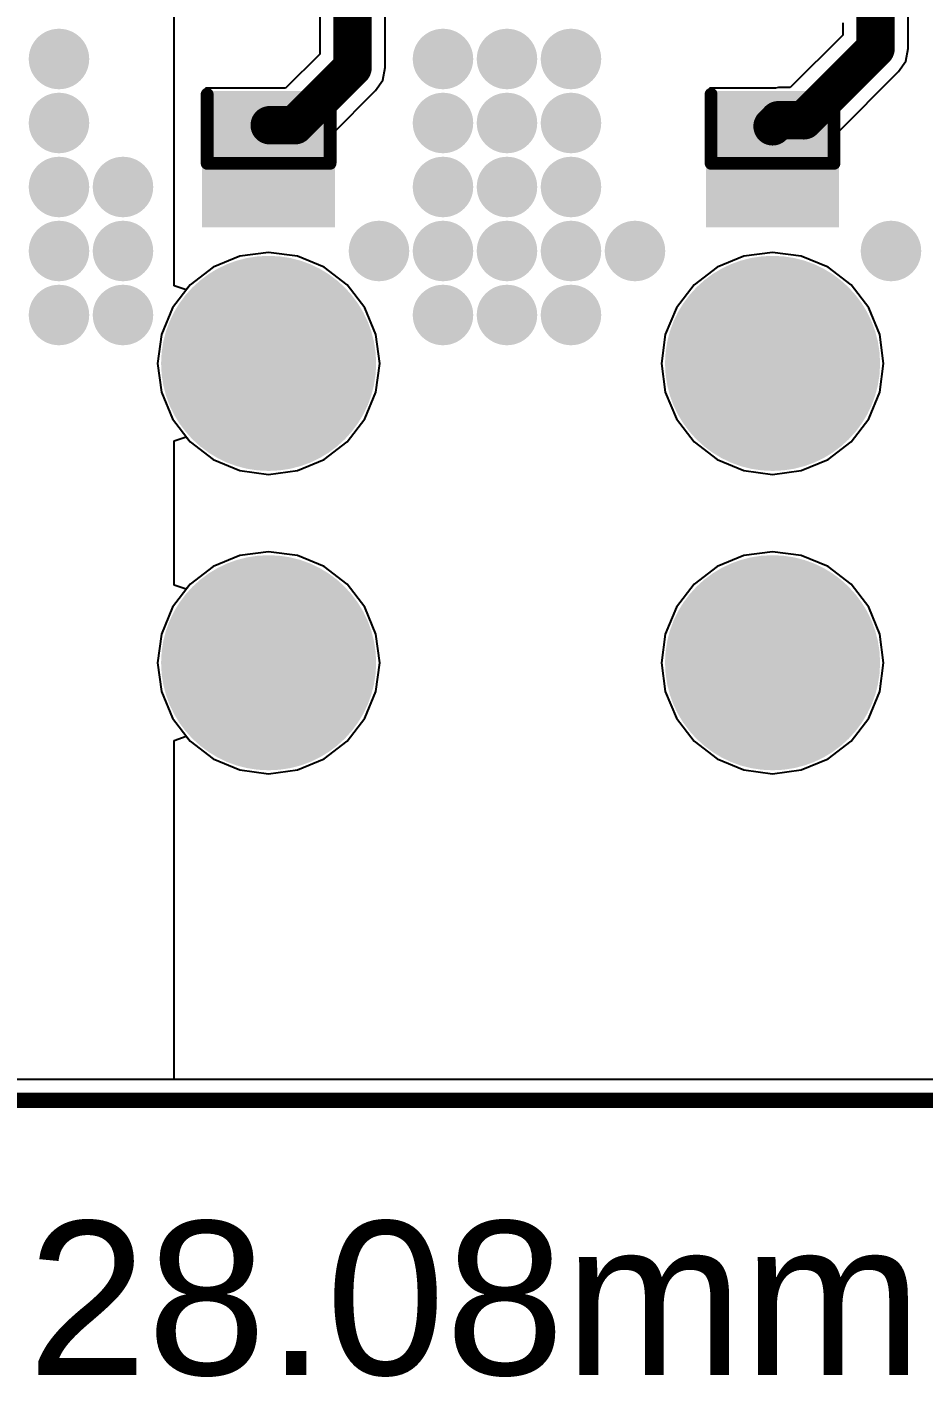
# Model space of a CAD drawing. Header units: millimetres. Extents: x -3 to 5381, y -54 to 5355.
# Drawn here: x 13.93 to 22.82, y -54.15 to -40.76 of the extents above; entities that cross this region are included whole.
import ezdxf

# ---------------------------------------------------------------- set-up
doc = ezdxf.new("R2010")
doc.units = ezdxf.units.MM
for name, color, linetype in [('BottomLayer', 5, 'Continuous'), ('BottomSolder', 6, 'Continuous'), ('Mechanical1', 6, 'Continuous'), ('Mechanical2', 216, 'Continuous'), ('MultiLayer', 9, 'Continuous'), ('PadHoleLayer', 156, 'Continuous'), ('TopLayer', 1, 'Continuous'), ('TopOverlay', 2, 'Continuous'), ('TopPaste', 8, 'Continuous'), ('TopSolder', 216, 'Continuous'), ('ViaHoleLayer', 16, 'Continuous')]:
    doc.layers.add(name, color=color, linetype=linetype)
doc.styles.add('Arial', font='', dxfattribs={"height": 0.2})
doc.styles.get('Arial').set_extended_font_data('Arial')

# ---------------------------------------------------------------- blocks, each defined once
blk = doc.blocks.new('LED_0603_9')
at = {"layer": 'TopLayer'}
for points in [[(-1, 0.5), (-0.5, 0.5), (-0.5, -0.5), (-1, -0.5)], [(0.5, 0.5), (1, 0.5), (1, -0.5), (0.5, -0.5)]]:
    blk.add_hatch(color=1, dxfattribs=at).paths.add_polyline_path(points)
at = {"layer": 'TopOverlay'}
blk.add_hatch(color=2, dxfattribs=at).paths.add_polyline_path([(1.118, -0.66), (1.753, -0.66), (1.753, 0.66), (1.118, 0.66)])
at = {"layer": 'TopPaste'}
for points in [[(-1, 0.5), (-0.5, 0.5), (-0.5, -0.5), (-1, -0.5)], [(0.5, 0.5), (1, 0.5), (1, -0.5), (0.5, -0.5)]]:
    blk.add_hatch(color=8, dxfattribs=at).paths.add_polyline_path(points)
at = {"layer": 'TopSolder'}
for points in [[(-1.102, 0.602), (-0.398, 0.602), (-0.398, -0.602), (-1.102, -0.602)], [(0.398, 0.602), (1.102, 0.602), (1.102, -0.602), (0.398, -0.602)]]:
    blk.add_hatch(color=216, dxfattribs=at).paths.add_polyline_path(points)
at = {"layer": 'TopOverlay', "const_width": 0.127}
for points in [[(-1.118, -0.61), (-1.118, 0.61)], [(-0.432, 0.61), (-1.118, 0.61)], [(1.118, 0.61), (0.432, 0.61)], [(1.118, -0.61), (1.118, 0.61)], [(-0.432, -0.61), (-1.118, -0.61)], [(1.118, -0.61), (0.432, -0.61)]]:
    blk.add_lwpolyline(points, dxfattribs=at)
at = {"layer": 'TopOverlay', "const_width": 0.0635}
for points in [[(-1.149, 0.61, 1), (-1.086, 0.61, 1)], [(-1.149, 0.61, 1), (-1.086, 0.61, 1)], [(-0.464, 0.61, 1), (-0.4, 0.61, 1)], [(0.4, 0.61, 1), (0.464, 0.61, 1)], [(1.086, 0.61, 1), (1.149, 0.61, 1)], [(1.086, 0.61, 1), (1.149, 0.61, 1)], [(-1.149, -0.61, 1), (-1.086, -0.61, 1)], [(-1.149, -0.61, 1), (-1.086, -0.61, 1)], [(-0.464, -0.61, 1), (-0.4, -0.61, 1)], [(0.4, -0.61, 1), (0.464, -0.61, 1)], [(1.086, -0.61, 1), (1.149, -0.61, 1)], [(1.086, -0.61, 1), (1.149, -0.61, 1)]]:
    blk.add_lwpolyline(points, format="xyb", close=True, dxfattribs=at)
blk = doc.blocks.new('LED_0603_10')
at = {"layer": 'TopLayer'}
for points in [[(-1, 0.5), (-0.5, 0.5), (-0.5, -0.5), (-1, -0.5)], [(0.5, 0.5), (1, 0.5), (1, -0.5), (0.5, -0.5)]]:
    blk.add_hatch(color=1, dxfattribs=at).paths.add_polyline_path(points)
at = {"layer": 'TopOverlay'}
blk.add_hatch(color=2, dxfattribs=at).paths.add_polyline_path([(1.118, -0.66), (1.753, -0.66), (1.753, 0.66), (1.118, 0.66)])
at = {"layer": 'TopPaste'}
for points in [[(-1, 0.5), (-0.5, 0.5), (-0.5, -0.5), (-1, -0.5)], [(0.5, 0.5), (1, 0.5), (1, -0.5), (0.5, -0.5)]]:
    blk.add_hatch(color=8, dxfattribs=at).paths.add_polyline_path(points)
at = {"layer": 'TopSolder'}
for points in [[(-1.102, 0.602), (-0.398, 0.602), (-0.398, -0.602), (-1.102, -0.602)], [(0.398, 0.602), (1.102, 0.602), (1.102, -0.602), (0.398, -0.602)]]:
    blk.add_hatch(color=216, dxfattribs=at).paths.add_polyline_path(points)
at = {"layer": 'TopOverlay', "const_width": 0.127}
for points in [[(-1.118, -0.61), (-1.118, 0.61)], [(-0.432, 0.61), (-1.118, 0.61)], [(1.118, 0.61), (0.432, 0.61)], [(1.118, -0.61), (1.118, 0.61)], [(-0.432, -0.61), (-1.118, -0.61)], [(1.118, -0.61), (0.432, -0.61)]]:
    blk.add_lwpolyline(points, dxfattribs=at)
at = {"layer": 'TopOverlay', "const_width": 0.0635}
for points in [[(-1.149, 0.61, 1), (-1.086, 0.61, 1)], [(-1.149, 0.61, 1), (-1.086, 0.61, 1)], [(-0.464, 0.61, 1), (-0.4, 0.61, 1)], [(0.4, 0.61, 1), (0.464, 0.61, 1)], [(1.086, 0.61, 1), (1.149, 0.61, 1)], [(1.086, 0.61, 1), (1.149, 0.61, 1)], [(-1.149, -0.61, 1), (-1.086, -0.61, 1)], [(-1.149, -0.61, 1), (-1.086, -0.61, 1)], [(-0.464, -0.61, 1), (-0.4, -0.61, 1)], [(0.4, -0.61, 1), (0.464, -0.61, 1)], [(1.086, -0.61, 1), (1.149, -0.61, 1)], [(1.086, -0.61, 1), (1.149, -0.61, 1)]]:
    blk.add_lwpolyline(points, format="xyb", close=True, dxfattribs=at)

msp = doc.modelspace()

# ---------------------------------------------------------------- hatches: boundary and pattern name
at = {"layer": 'BottomLayer'}
h = msp.add_hatch(color=5, dxfattribs=at)
edge = h.paths.add_edge_path()
edge.add_arc((14.25, -41.076), 0.3, 0, 360)
h = msp.add_hatch(color=5, dxfattribs=at)
edge = h.paths.add_edge_path()
edge.add_arc((18.06, -41.076), 0.3, 0, 360)
h = msp.add_hatch(color=5, dxfattribs=at)
edge = h.paths.add_edge_path()
edge.add_arc((18.695, -41.076), 0.3, 0, 360)
h = msp.add_hatch(color=5, dxfattribs=at)
edge = h.paths.add_edge_path()
edge.add_arc((19.33, -41.076), 0.3, 0, 360)
h = msp.add_hatch(color=5, dxfattribs=at)
edge = h.paths.add_edge_path()
edge.add_arc((14.25, -41.711), 0.3, 0, 360)
h = msp.add_hatch(color=5, dxfattribs=at)
edge = h.paths.add_edge_path()
edge.add_arc((18.06, -41.711), 0.3, 0, 360)
h = msp.add_hatch(color=5, dxfattribs=at)
edge = h.paths.add_edge_path()
edge.add_arc((18.695, -41.711), 0.3, 0, 360)
h = msp.add_hatch(color=5, dxfattribs=at)
edge = h.paths.add_edge_path()
edge.add_arc((19.33, -41.711), 0.3, 0, 360)
h = msp.add_hatch(color=5, dxfattribs=at)
edge = h.paths.add_edge_path()
edge.add_arc((14.25, -42.346), 0.3, 0, 360)
h = msp.add_hatch(color=5, dxfattribs=at)
edge = h.paths.add_edge_path()
edge.add_arc((14.885, -42.346), 0.3, 0, 360)
h = msp.add_hatch(color=5, dxfattribs=at)
edge = h.paths.add_edge_path()
edge.add_arc((18.06, -42.346), 0.3, 0, 360)
h = msp.add_hatch(color=5, dxfattribs=at)
edge = h.paths.add_edge_path()
edge.add_arc((18.695, -42.346), 0.3, 0, 360)
h = msp.add_hatch(color=5, dxfattribs=at)
edge = h.paths.add_edge_path()
edge.add_arc((19.33, -42.346), 0.3, 0, 360)
h = msp.add_hatch(color=5, dxfattribs=at)
edge = h.paths.add_edge_path()
edge.add_arc((14.25, -42.981), 0.3, 0, 360)
h = msp.add_hatch(color=5, dxfattribs=at)
edge = h.paths.add_edge_path()
edge.add_arc((14.885, -42.981), 0.3, 0, 360)
h = msp.add_hatch(color=5, dxfattribs=at)
edge = h.paths.add_edge_path()
edge.add_arc((17.425, -42.981), 0.3, 0, 360)
h = msp.add_hatch(color=5, dxfattribs=at)
edge = h.paths.add_edge_path()
edge.add_arc((18.06, -42.981), 0.3, 0, 360)
h = msp.add_hatch(color=5, dxfattribs=at)
edge = h.paths.add_edge_path()
edge.add_arc((18.695, -42.981), 0.3, 0, 360)
h = msp.add_hatch(color=5, dxfattribs=at)
edge = h.paths.add_edge_path()
edge.add_arc((19.33, -42.981), 0.3, 0, 360)
h = msp.add_hatch(color=5, dxfattribs=at)
edge = h.paths.add_edge_path()
edge.add_arc((19.965, -42.981), 0.3, 0, 360)
h = msp.add_hatch(color=5, dxfattribs=at)
edge = h.paths.add_edge_path()
edge.add_arc((22.505, -42.981), 0.3, 0, 360)
h = msp.add_hatch(color=5, dxfattribs=at)
edge = h.paths.add_edge_path()
edge.add_arc((16.33, -44.096), 0.965, 0, 360)
h = msp.add_hatch(color=5, dxfattribs=at)
edge = h.paths.add_edge_path()
edge.add_arc((21.33, -44.096), 0.965, 0, 360)
h = msp.add_hatch(color=5, dxfattribs=at)
edge = h.paths.add_edge_path()
edge.add_arc((14.25, -43.616), 0.3, 0, 360)
h = msp.add_hatch(color=5, dxfattribs=at)
edge = h.paths.add_edge_path()
edge.add_arc((14.885, -43.616), 0.3, 0, 360)
h = msp.add_hatch(color=5, dxfattribs=at)
edge = h.paths.add_edge_path()
edge.add_arc((18.06, -43.616), 0.3, 0, 360)
h = msp.add_hatch(color=5, dxfattribs=at)
edge = h.paths.add_edge_path()
edge.add_arc((18.695, -43.616), 0.3, 0, 360)
h = msp.add_hatch(color=5, dxfattribs=at)
edge = h.paths.add_edge_path()
edge.add_arc((19.33, -43.616), 0.3, 0, 360)
h = msp.add_hatch(color=5, dxfattribs=at)
edge = h.paths.add_edge_path()
edge.add_arc((16.33, -47.066), 0.965, 0, 360)
h = msp.add_hatch(color=5, dxfattribs=at)
edge = h.paths.add_edge_path()
edge.add_arc((21.33, -47.066), 0.965, 0, 360)
at = {"layer": 'BottomSolder'}
h = msp.add_hatch(color=6, dxfattribs=at)
edge = h.paths.add_edge_path()
edge.add_arc((16.33, -44.096), 1.067, 0, 360)
h = msp.add_hatch(color=6, dxfattribs=at)
edge = h.paths.add_edge_path()
edge.add_arc((21.33, -44.096), 1.067, 0, 360)
h = msp.add_hatch(color=6, dxfattribs=at)
edge = h.paths.add_edge_path()
edge.add_arc((16.33, -47.066), 1.067, 0, 360)
h = msp.add_hatch(color=6, dxfattribs=at)
edge = h.paths.add_edge_path()
edge.add_arc((21.33, -47.066), 1.067, 0, 360)
at = {"layer": 'MultiLayer'}
h = msp.add_hatch(color=9, dxfattribs=at)
edge = h.paths.add_edge_path()
edge.add_arc((16.33, -44.096), 0.965, 0, 360)
h = msp.add_hatch(color=9, dxfattribs=at)
edge = h.paths.add_edge_path()
edge.add_arc((21.33, -44.096), 0.965, 0, 360)
h = msp.add_hatch(color=9, dxfattribs=at)
edge = h.paths.add_edge_path()
edge.add_arc((16.33, -47.066), 0.965, 0, 360)
h = msp.add_hatch(color=9, dxfattribs=at)
edge = h.paths.add_edge_path()
edge.add_arc((21.33, -47.066), 0.965, 0, 360)
at = {"layer": 'PadHoleLayer'}
h = msp.add_hatch(color=156, dxfattribs=at)
edge = h.paths.add_edge_path()
edge.add_arc((16.33, -44.096), 0.965, 0, 360)
h = msp.add_hatch(color=156, dxfattribs=at)
edge = h.paths.add_edge_path()
edge.add_arc((21.33, -44.096), 0.965, 0, 360)
h = msp.add_hatch(color=156, dxfattribs=at)
edge = h.paths.add_edge_path()
edge.add_arc((16.33, -47.066), 0.965, 0, 360)
h = msp.add_hatch(color=156, dxfattribs=at)
edge = h.paths.add_edge_path()
edge.add_arc((21.33, -47.066), 0.965, 0, 360)
at = {"layer": 'TopLayer'}
h = msp.add_hatch(color=1, dxfattribs=at)
edge = h.paths.add_edge_path()
edge.add_arc((14.25, -41.076), 0.3, 0, 360)
h = msp.add_hatch(color=1, dxfattribs=at)
edge = h.paths.add_edge_path()
edge.add_arc((18.06, -41.076), 0.3, 0, 360)
h = msp.add_hatch(color=1, dxfattribs=at)
edge = h.paths.add_edge_path()
edge.add_arc((18.695, -41.076), 0.3, 0, 360)
h = msp.add_hatch(color=1, dxfattribs=at)
edge = h.paths.add_edge_path()
edge.add_arc((19.33, -41.076), 0.3, 0, 360)
h = msp.add_hatch(color=1, dxfattribs=at)
edge = h.paths.add_edge_path()
edge.add_arc((14.25, -41.711), 0.3, 0, 360)
h = msp.add_hatch(color=1, dxfattribs=at)
edge = h.paths.add_edge_path()
edge.add_arc((18.06, -41.711), 0.3, 0, 360)
h = msp.add_hatch(color=1, dxfattribs=at)
edge = h.paths.add_edge_path()
edge.add_arc((18.695, -41.711), 0.3, 0, 360)
h = msp.add_hatch(color=1, dxfattribs=at)
edge = h.paths.add_edge_path()
edge.add_arc((19.33, -41.711), 0.3, 0, 360)
h = msp.add_hatch(color=1, dxfattribs=at)
edge = h.paths.add_edge_path()
edge.add_arc((14.25, -42.346), 0.3, 0, 360)
h = msp.add_hatch(color=1, dxfattribs=at)
edge = h.paths.add_edge_path()
edge.add_arc((14.885, -42.346), 0.3, 0, 360)
h = msp.add_hatch(color=1, dxfattribs=at)
edge = h.paths.add_edge_path()
edge.add_arc((18.06, -42.346), 0.3, 0, 360)
h = msp.add_hatch(color=1, dxfattribs=at)
edge = h.paths.add_edge_path()
edge.add_arc((18.695, -42.346), 0.3, 0, 360)
h = msp.add_hatch(color=1, dxfattribs=at)
edge = h.paths.add_edge_path()
edge.add_arc((19.33, -42.346), 0.3, 0, 360)
h = msp.add_hatch(color=1, dxfattribs=at)
edge = h.paths.add_edge_path()
edge.add_arc((14.25, -42.981), 0.3, 0, 360)
h = msp.add_hatch(color=1, dxfattribs=at)
edge = h.paths.add_edge_path()
edge.add_arc((14.885, -42.981), 0.3, 0, 360)
h = msp.add_hatch(color=1, dxfattribs=at)
edge = h.paths.add_edge_path()
edge.add_arc((17.425, -42.981), 0.3, 0, 360)
h = msp.add_hatch(color=1, dxfattribs=at)
edge = h.paths.add_edge_path()
edge.add_arc((18.06, -42.981), 0.3, 0, 360)
h = msp.add_hatch(color=1, dxfattribs=at)
edge = h.paths.add_edge_path()
edge.add_arc((18.695, -42.981), 0.3, 0, 360)
h = msp.add_hatch(color=1, dxfattribs=at)
edge = h.paths.add_edge_path()
edge.add_arc((19.33, -42.981), 0.3, 0, 360)
h = msp.add_hatch(color=1, dxfattribs=at)
edge = h.paths.add_edge_path()
edge.add_arc((19.965, -42.981), 0.3, 0, 360)
h = msp.add_hatch(color=1, dxfattribs=at)
edge = h.paths.add_edge_path()
edge.add_arc((22.505, -42.981), 0.3, 0, 360)
h = msp.add_hatch(color=1, dxfattribs=at)
edge = h.paths.add_edge_path()
edge.add_arc((16.33, -44.096), 0.965, 0, 360)
h = msp.add_hatch(color=1, dxfattribs=at)
edge = h.paths.add_edge_path()
edge.add_arc((21.33, -44.096), 0.965, 0, 360)
h = msp.add_hatch(color=1, dxfattribs=at)
edge = h.paths.add_edge_path()
edge.add_arc((14.25, -43.616), 0.3, 0, 360)
h = msp.add_hatch(color=1, dxfattribs=at)
edge = h.paths.add_edge_path()
edge.add_arc((14.885, -43.616), 0.3, 0, 360)
h = msp.add_hatch(color=1, dxfattribs=at)
edge = h.paths.add_edge_path()
edge.add_arc((18.06, -43.616), 0.3, 0, 360)
h = msp.add_hatch(color=1, dxfattribs=at)
edge = h.paths.add_edge_path()
edge.add_arc((18.695, -43.616), 0.3, 0, 360)
h = msp.add_hatch(color=1, dxfattribs=at)
edge = h.paths.add_edge_path()
edge.add_arc((19.33, -43.616), 0.3, 0, 360)
h = msp.add_hatch(color=1, dxfattribs=at)
edge = h.paths.add_edge_path()
edge.add_arc((16.33, -47.066), 0.965, 0, 360)
h = msp.add_hatch(color=1, dxfattribs=at)
edge = h.paths.add_edge_path()
edge.add_arc((21.33, -47.066), 0.965, 0, 360)
at = {"layer": 'TopSolder'}
h = msp.add_hatch(color=216, dxfattribs=at)
edge = h.paths.add_edge_path()
edge.add_arc((16.33, -44.096), 1.067, 0, 360)
h = msp.add_hatch(color=216, dxfattribs=at)
edge = h.paths.add_edge_path()
edge.add_arc((21.33, -44.096), 1.067, 0, 360)
h = msp.add_hatch(color=216, dxfattribs=at)
edge = h.paths.add_edge_path()
edge.add_arc((16.33, -47.066), 1.067, 0, 360)
h = msp.add_hatch(color=216, dxfattribs=at)
edge = h.paths.add_edge_path()
edge.add_arc((21.33, -47.066), 1.067, 0, 360)
at = {"layer": 'ViaHoleLayer'}
h = msp.add_hatch(color=16, dxfattribs=at)
edge = h.paths.add_edge_path()
edge.add_arc((14.25, -41.076), 0.15, 0, 360)
h = msp.add_hatch(color=16, dxfattribs=at)
edge = h.paths.add_edge_path()
edge.add_arc((18.06, -41.076), 0.15, 0, 360)
h = msp.add_hatch(color=16, dxfattribs=at)
edge = h.paths.add_edge_path()
edge.add_arc((18.695, -41.076), 0.15, 0, 360)
h = msp.add_hatch(color=16, dxfattribs=at)
edge = h.paths.add_edge_path()
edge.add_arc((19.33, -41.076), 0.15, 0, 360)
h = msp.add_hatch(color=16, dxfattribs=at)
edge = h.paths.add_edge_path()
edge.add_arc((14.25, -41.711), 0.15, 0, 360)
h = msp.add_hatch(color=16, dxfattribs=at)
edge = h.paths.add_edge_path()
edge.add_arc((18.06, -41.711), 0.15, 0, 360)
h = msp.add_hatch(color=16, dxfattribs=at)
edge = h.paths.add_edge_path()
edge.add_arc((18.695, -41.711), 0.15, 0, 360)
h = msp.add_hatch(color=16, dxfattribs=at)
edge = h.paths.add_edge_path()
edge.add_arc((19.33, -41.711), 0.15, 0, 360)
h = msp.add_hatch(color=16, dxfattribs=at)
edge = h.paths.add_edge_path()
edge.add_arc((14.25, -42.346), 0.15, 0, 360)
h = msp.add_hatch(color=16, dxfattribs=at)
edge = h.paths.add_edge_path()
edge.add_arc((14.885, -42.346), 0.15, 0, 360)
h = msp.add_hatch(color=16, dxfattribs=at)
edge = h.paths.add_edge_path()
edge.add_arc((18.06, -42.346), 0.15, 0, 360)
h = msp.add_hatch(color=16, dxfattribs=at)
edge = h.paths.add_edge_path()
edge.add_arc((18.695, -42.346), 0.15, 0, 360)
h = msp.add_hatch(color=16, dxfattribs=at)
edge = h.paths.add_edge_path()
edge.add_arc((19.33, -42.346), 0.15, 0, 360)
h = msp.add_hatch(color=16, dxfattribs=at)
edge = h.paths.add_edge_path()
edge.add_arc((14.25, -42.981), 0.15, 0, 360)
h = msp.add_hatch(color=16, dxfattribs=at)
edge = h.paths.add_edge_path()
edge.add_arc((14.885, -42.981), 0.15, 0, 360)
h = msp.add_hatch(color=16, dxfattribs=at)
edge = h.paths.add_edge_path()
edge.add_arc((17.425, -42.981), 0.15, 0, 360)
h = msp.add_hatch(color=16, dxfattribs=at)
edge = h.paths.add_edge_path()
edge.add_arc((18.06, -42.981), 0.15, 0, 360)
h = msp.add_hatch(color=16, dxfattribs=at)
edge = h.paths.add_edge_path()
edge.add_arc((18.695, -42.981), 0.15, 0, 360)
h = msp.add_hatch(color=16, dxfattribs=at)
edge = h.paths.add_edge_path()
edge.add_arc((19.33, -42.981), 0.15, 0, 360)
h = msp.add_hatch(color=16, dxfattribs=at)
edge = h.paths.add_edge_path()
edge.add_arc((19.965, -42.981), 0.15, 0, 360)
h = msp.add_hatch(color=16, dxfattribs=at)
edge = h.paths.add_edge_path()
edge.add_arc((22.505, -42.981), 0.15, 0, 360)
h = msp.add_hatch(color=16, dxfattribs=at)
edge = h.paths.add_edge_path()
edge.add_arc((14.25, -43.616), 0.15, 0, 360)
h = msp.add_hatch(color=16, dxfattribs=at)
edge = h.paths.add_edge_path()
edge.add_arc((14.885, -43.616), 0.15, 0, 360)
h = msp.add_hatch(color=16, dxfattribs=at)
edge = h.paths.add_edge_path()
edge.add_arc((18.06, -43.616), 0.15, 0, 360)
h = msp.add_hatch(color=16, dxfattribs=at)
edge = h.paths.add_edge_path()
edge.add_arc((18.695, -43.616), 0.15, 0, 360)
h = msp.add_hatch(color=16, dxfattribs=at)
edge = h.paths.add_edge_path()
edge.add_arc((19.33, -43.616), 0.15, 0, 360)

# ---------------------------------------------------------------- linework, layer by layer
at = {"layer": 'BottomLayer'}
for p, q in [((16.045, -43.032), (15.779, -43.142)), ((16.33, -42.995), (16.045, -43.032)), ((16.615, -43.032), (16.33, -42.995)), ((16.881, -43.142), (16.615, -43.032)), ((21.045, -43.032), (20.779, -43.142)), ((21.33, -42.995), (21.045, -43.032)), ((21.615, -43.032), (21.33, -42.995)), ((21.881, -43.142), (21.615, -43.032)), ((15.779, -43.142), (15.551, -43.317)), ((17.109, -43.317), (16.881, -43.142)), ((20.779, -43.142), (20.551, -43.317)), ((22.109, -43.317), (21.881, -43.142)), ((15.551, -43.317), (15.376, -43.545)), ((17.284, -43.545), (17.109, -43.317)), ((20.551, -43.317), (20.376, -43.545)), ((22.284, -43.545), (22.109, -43.317)), ((15.376, -43.545), (15.266, -43.811)), ((17.394, -43.811), (17.284, -43.545)), ((20.376, -43.545), (20.266, -43.811)), ((22.394, -43.811), (22.284, -43.545)), ((15.266, -43.811), (15.229, -44.096)), ((17.432, -44.096), (17.394, -43.811)), ((20.266, -43.811), (20.229, -44.096)), ((22.432, -44.096), (22.394, -43.811)), ((15.229, -44.096), (15.266, -44.381)), ((17.394, -44.381), (17.432, -44.096)), ((20.229, -44.096), (20.266, -44.381)), ((22.394, -44.381), (22.432, -44.096)), ((15.266, -44.381), (15.376, -44.647)), ((17.284, -44.647), (17.394, -44.381)), ((20.266, -44.381), (20.376, -44.647)), ((22.284, -44.647), (22.394, -44.381)), ((15.376, -44.647), (15.551, -44.875)), ((17.109, -44.875), (17.284, -44.647)), ((20.376, -44.647), (20.551, -44.875)), ((22.109, -44.875), (22.284, -44.647)), ((15.551, -44.875), (15.779, -45.05)), ((16.881, -45.05), (17.109, -44.875)), ((20.551, -44.875), (20.779, -45.05)), ((21.881, -45.05), (22.109, -44.875)), ((15.779, -45.05), (16.045, -45.16)), ((16.615, -45.16), (16.881, -45.05)), ((20.779, -45.05), (21.045, -45.16)), ((21.615, -45.16), (21.881, -45.05)), ((16.045, -45.16), (16.33, -45.198)), ((16.33, -45.198), (16.615, -45.16)), ((21.045, -45.16), (21.33, -45.198)), ((21.33, -45.198), (21.615, -45.16)), ((16.045, -46.002), (15.779, -46.112)), ((16.33, -45.965), (16.045, -46.002)), ((16.615, -46.002), (16.33, -45.965)), ((16.881, -46.112), (16.615, -46.002)), ((21.045, -46.002), (20.779, -46.112)), ((21.33, -45.965), (21.045, -46.002)), ((21.615, -46.002), (21.33, -45.965)), ((21.881, -46.112), (21.615, -46.002)), ((15.779, -46.112), (15.551, -46.287)), ((17.109, -46.287), (16.881, -46.112)), ((20.779, -46.112), (20.551, -46.287)), ((22.109, -46.287), (21.881, -46.112)), ((15.551, -46.287), (15.376, -46.516)), ((17.284, -46.516), (17.109, -46.287)), ((20.551, -46.287), (20.376, -46.516)), ((22.284, -46.516), (22.109, -46.287)), ((15.376, -46.516), (15.266, -46.781)), ((17.394, -46.781), (17.284, -46.516)), ((20.376, -46.516), (20.266, -46.781)), ((22.394, -46.781), (22.284, -46.516)), ((15.266, -46.781), (15.229, -47.066)), ((17.432, -47.066), (17.394, -46.781)), ((20.266, -46.781), (20.229, -47.066)), ((22.432, -47.066), (22.394, -46.781)), ((15.229, -47.066), (15.266, -47.351)), ((17.394, -47.351), (17.432, -47.066)), ((20.229, -47.066), (20.266, -47.351)), ((22.394, -47.351), (22.432, -47.066)), ((15.266, -47.351), (15.376, -47.617)), ((17.284, -47.617), (17.394, -47.351)), ((20.266, -47.351), (20.376, -47.617)), ((22.284, -47.617), (22.394, -47.351)), ((15.376, -47.617), (15.551, -47.845)), ((17.109, -47.845), (17.284, -47.617)), ((20.376, -47.617), (20.551, -47.845)), ((22.109, -47.845), (22.284, -47.617)), ((15.551, -47.845), (15.779, -48.02)), ((16.881, -48.02), (17.109, -47.845)), ((20.551, -47.845), (20.779, -48.02)), ((21.881, -48.02), (22.109, -47.845)), ((15.779, -48.02), (16.045, -48.13)), ((16.615, -48.13), (16.881, -48.02)), ((20.779, -48.02), (21.045, -48.13)), ((21.615, -48.13), (21.881, -48.02)), ((16.045, -48.13), (16.33, -48.168)), ((16.33, -48.168), (16.615, -48.13)), ((21.045, -48.13), (21.33, -48.168)), ((21.33, -48.168), (21.615, -48.13)), ((31.351, -51.202), (7.307, -51.202))]:
    msp.add_line(p, q, dxfattribs=at)
at = {"layer": 'Mechanical2', "const_width": 0.152}
msp.add_lwpolyline([(7.307, -51.406), (31.354, -51.406)], dxfattribs=at)
at = {"layer": 'TopLayer'}
for p, q in [((15.393, -43.326), (15.393, -34.973)), ((22.676, -40.972), (22.676, -36.289)), ((22.676, -40.972), (22.676, -36.707)), ((17.486, -41.161), (17.486, -39.262)), ((17.486, -41.161), (17.486, -39.262)), ((16.839, -40.621), (16.839, -41.027)), ((16.839, -40.621), (16.839, -41.027)), ((22.028, -40.838), (21.506, -41.36)), ((22.028, -40.838), (21.506, -41.36)), ((22.028, -40.718), (22.028, -40.838)), ((22.028, -40.718), (22.028, -40.838)), ((22.651, -41.096), (22.676, -40.972)), ((22.651, -41.096), (22.676, -40.972)), ((16.839, -41.027), (16.499, -41.367)), ((16.839, -41.027), (16.499, -41.367)), ((22.581, -41.201), (22.651, -41.096)), ((22.581, -41.201), (22.651, -41.096)), ((17.462, -41.285), (17.486, -41.161)), ((17.462, -41.285), (17.486, -41.161)), ((21.957, -41.824), (22.581, -41.201)), ((21.957, -41.824), (22.581, -41.201)), ((16.499, -41.367), (15.703, -41.367)), ((15.703, -41.367), (15.703, -42.121)), ((16.499, -41.367), (15.703, -41.367)), ((15.703, -41.367), (15.703, -42.121)), ((17.391, -41.39), (17.462, -41.285)), ((17.391, -41.39), (17.462, -41.285)), ((21.358, -41.367), (20.703, -41.367)), ((20.703, -41.367), (20.703, -42.121)), ((21.358, -41.367), (20.703, -41.367)), ((20.703, -41.367), (20.703, -42.121)), ((21.39, -41.36), (21.358, -41.367)), ((21.39, -41.36), (21.358, -41.367)), ((21.506, -41.36), (21.39, -41.36)), ((21.506, -41.36), (21.39, -41.36)), ((16.957, -41.824), (17.391, -41.39)), ((16.957, -41.824), (17.391, -41.39)), ((16.957, -42.121), (16.957, -41.824)), ((16.957, -42.121), (16.957, -41.824)), ((21.957, -42.121), (21.957, -41.824)), ((21.957, -42.121), (21.957, -41.824)), ((15.703, -42.121), (16.957, -42.121)), ((15.703, -42.121), (16.957, -42.121)), ((20.703, -42.121), (21.957, -42.121)), ((20.703, -42.121), (21.957, -42.121)), ((16.045, -43.032), (15.779, -43.142)), ((16.045, -43.032), (15.779, -43.142)), ((16.33, -42.995), (16.045, -43.032)), ((16.33, -42.995), (16.045, -43.032)), ((16.615, -43.032), (16.33, -42.995)), ((16.615, -43.032), (16.33, -42.995)), ((16.881, -43.142), (16.615, -43.032)), ((16.881, -43.142), (16.615, -43.032)), ((21.045, -43.032), (20.779, -43.142)), ((21.045, -43.032), (20.779, -43.142)), ((21.33, -42.995), (21.045, -43.032)), ((21.33, -42.995), (21.045, -43.032)), ((21.615, -43.032), (21.33, -42.995)), ((21.615, -43.032), (21.33, -42.995)), ((21.881, -43.142), (21.615, -43.032)), ((21.881, -43.142), (21.615, -43.032)), ((15.779, -43.142), (15.551, -43.317)), ((15.779, -43.142), (15.551, -43.317)), ((17.109, -43.317), (16.881, -43.142)), ((17.109, -43.317), (16.881, -43.142)), ((20.779, -43.142), (20.551, -43.317)), ((20.779, -43.142), (20.551, -43.317)), ((22.109, -43.317), (21.881, -43.142)), ((22.109, -43.317), (21.881, -43.142)), ((15.551, -43.317), (15.376, -43.545)), ((15.513, -43.367), (15.393, -43.326)), ((15.551, -43.317), (15.513, -43.367)), ((17.284, -43.545), (17.109, -43.317)), ((17.284, -43.545), (17.109, -43.317)), ((20.551, -43.317), (20.376, -43.545)), ((20.551, -43.317), (20.376, -43.545)), ((22.284, -43.545), (22.109, -43.317)), ((22.284, -43.545), (22.109, -43.317)), ((15.376, -43.545), (15.266, -43.811)), ((17.394, -43.811), (17.284, -43.545)), ((17.394, -43.811), (17.284, -43.545)), ((20.376, -43.545), (20.266, -43.811)), ((20.376, -43.545), (20.266, -43.811)), ((22.394, -43.811), (22.284, -43.545)), ((22.394, -43.811), (22.284, -43.545)), ((15.266, -43.811), (15.229, -44.096)), ((17.432, -44.096), (17.394, -43.811)), ((17.432, -44.096), (17.394, -43.811)), ((20.266, -43.811), (20.229, -44.096)), ((20.266, -43.811), (20.229, -44.096)), ((22.432, -44.096), (22.394, -43.811)), ((22.432, -44.096), (22.394, -43.811)), ((15.229, -44.096), (15.266, -44.381)), ((17.394, -44.381), (17.432, -44.096)), ((17.394, -44.381), (17.432, -44.096)), ((20.229, -44.096), (20.266, -44.381)), ((20.229, -44.096), (20.266, -44.381)), ((22.394, -44.381), (22.432, -44.096)), ((22.394, -44.381), (22.432, -44.096)), ((15.266, -44.381), (15.376, -44.647)), ((17.284, -44.647), (17.394, -44.381)), ((17.284, -44.647), (17.394, -44.381)), ((20.266, -44.381), (20.376, -44.647)), ((20.266, -44.381), (20.376, -44.647)), ((22.284, -44.647), (22.394, -44.381)), ((22.284, -44.647), (22.394, -44.381)), ((15.376, -44.647), (15.551, -44.875)), ((17.109, -44.875), (17.284, -44.647)), ((17.109, -44.875), (17.284, -44.647)), ((20.376, -44.647), (20.551, -44.875)), ((20.376, -44.647), (20.551, -44.875)), ((22.109, -44.875), (22.284, -44.647)), ((22.109, -44.875), (22.284, -44.647)), ((15.393, -44.866), (15.513, -44.825)), ((15.393, -46.296), (15.393, -44.866)), ((15.513, -44.825), (15.551, -44.875)), ((15.551, -44.875), (15.779, -45.05)), ((15.551, -44.875), (15.779, -45.05)), ((16.881, -45.05), (17.109, -44.875)), ((16.881, -45.05), (17.109, -44.875)), ((20.551, -44.875), (20.779, -45.05)), ((20.551, -44.875), (20.779, -45.05)), ((21.881, -45.05), (22.109, -44.875)), ((21.881, -45.05), (22.109, -44.875)), ((15.779, -45.05), (16.045, -45.16)), ((15.779, -45.05), (16.045, -45.16)), ((16.615, -45.16), (16.881, -45.05)), ((16.615, -45.16), (16.881, -45.05)), ((20.779, -45.05), (21.045, -45.16)), ((20.779, -45.05), (21.045, -45.16)), ((21.615, -45.16), (21.881, -45.05)), ((21.615, -45.16), (21.881, -45.05)), ((16.045, -45.16), (16.33, -45.198)), ((16.045, -45.16), (16.33, -45.198)), ((16.33, -45.198), (16.615, -45.16)), ((16.33, -45.198), (16.615, -45.16)), ((21.045, -45.16), (21.33, -45.198)), ((21.045, -45.16), (21.33, -45.198)), ((21.33, -45.198), (21.615, -45.16)), ((21.33, -45.198), (21.615, -45.16)), ((16.045, -46.002), (15.779, -46.112)), ((16.045, -46.002), (15.779, -46.112)), ((16.33, -45.965), (16.045, -46.002)), ((16.33, -45.965), (16.045, -46.002)), ((16.615, -46.002), (16.33, -45.965)), ((16.615, -46.002), (16.33, -45.965)), ((16.881, -46.112), (16.615, -46.002)), ((16.881, -46.112), (16.615, -46.002)), ((21.045, -46.002), (20.779, -46.112)), ((21.045, -46.002), (20.779, -46.112)), ((21.33, -45.965), (21.045, -46.002)), ((21.33, -45.965), (21.045, -46.002)), ((21.615, -46.002), (21.33, -45.965)), ((21.615, -46.002), (21.33, -45.965)), ((21.881, -46.112), (21.615, -46.002)), ((21.881, -46.112), (21.615, -46.002)), ((15.779, -46.112), (15.551, -46.287)), ((15.779, -46.112), (15.551, -46.287)), ((17.109, -46.287), (16.881, -46.112)), ((17.109, -46.287), (16.881, -46.112)), ((20.779, -46.112), (20.551, -46.287)), ((20.779, -46.112), (20.551, -46.287)), ((22.109, -46.287), (21.881, -46.112)), ((22.109, -46.287), (21.881, -46.112)), ((15.551, -46.287), (15.376, -46.516)), ((15.513, -46.337), (15.393, -46.296)), ((15.551, -46.287), (15.513, -46.337)), ((17.284, -46.516), (17.109, -46.287)), ((17.284, -46.516), (17.109, -46.287)), ((20.551, -46.287), (20.376, -46.516)), ((20.551, -46.287), (20.376, -46.516)), ((22.284, -46.516), (22.109, -46.287)), ((22.284, -46.516), (22.109, -46.287)), ((15.376, -46.516), (15.266, -46.781)), ((17.394, -46.781), (17.284, -46.516)), ((17.394, -46.781), (17.284, -46.516)), ((20.376, -46.516), (20.266, -46.781)), ((20.376, -46.516), (20.266, -46.781)), ((22.394, -46.781), (22.284, -46.516)), ((22.394, -46.781), (22.284, -46.516)), ((15.266, -46.781), (15.229, -47.066)), ((17.432, -47.066), (17.394, -46.781)), ((17.432, -47.066), (17.394, -46.781)), ((20.266, -46.781), (20.229, -47.066)), ((20.266, -46.781), (20.229, -47.066)), ((22.432, -47.066), (22.394, -46.781)), ((22.432, -47.066), (22.394, -46.781)), ((15.229, -47.066), (15.266, -47.351)), ((17.394, -47.351), (17.432, -47.066)), ((17.394, -47.351), (17.432, -47.066)), ((20.229, -47.066), (20.266, -47.351)), ((20.229, -47.066), (20.266, -47.351)), ((22.394, -47.351), (22.432, -47.066)), ((22.394, -47.351), (22.432, -47.066)), ((15.266, -47.351), (15.376, -47.617)), ((17.284, -47.617), (17.394, -47.351)), ((17.284, -47.617), (17.394, -47.351)), ((20.266, -47.351), (20.376, -47.617)), ((20.266, -47.351), (20.376, -47.617)), ((22.284, -47.617), (22.394, -47.351)), ((22.284, -47.617), (22.394, -47.351)), ((15.376, -47.617), (15.551, -47.845)), ((17.109, -47.845), (17.284, -47.617)), ((17.109, -47.845), (17.284, -47.617)), ((20.376, -47.617), (20.551, -47.845)), ((20.376, -47.617), (20.551, -47.845)), ((22.109, -47.845), (22.284, -47.617)), ((22.109, -47.845), (22.284, -47.617)), ((15.393, -47.836), (15.513, -47.796)), ((15.513, -47.796), (15.551, -47.845)), ((15.393, -51.202), (15.393, -47.836)), ((15.551, -47.845), (15.779, -48.02)), ((15.551, -47.845), (15.779, -48.02)), ((16.881, -48.02), (17.109, -47.845)), ((16.881, -48.02), (17.109, -47.845)), ((20.551, -47.845), (20.779, -48.02)), ((20.551, -47.845), (20.779, -48.02)), ((21.881, -48.02), (22.109, -47.845)), ((21.881, -48.02), (22.109, -47.845)), ((15.779, -48.02), (16.045, -48.13)), ((15.779, -48.02), (16.045, -48.13)), ((16.615, -48.13), (16.881, -48.02)), ((16.615, -48.13), (16.881, -48.02)), ((20.779, -48.02), (21.045, -48.13)), ((20.779, -48.02), (21.045, -48.13)), ((21.615, -48.13), (21.881, -48.02)), ((21.615, -48.13), (21.881, -48.02)), ((16.045, -48.13), (16.33, -48.168)), ((16.045, -48.13), (16.33, -48.168)), ((16.33, -48.168), (16.615, -48.13)), ((16.33, -48.168), (16.615, -48.13)), ((21.045, -48.13), (21.33, -48.168)), ((21.045, -48.13), (21.33, -48.168)), ((21.33, -48.168), (21.615, -48.13)), ((21.33, -48.168), (21.615, -48.13)), ((31.351, -51.202), (7.307, -51.202)), ((30.659, -51.202), (15.393, -51.202))]:
    msp.add_line(p, q, dxfattribs=at)
at = {"layer": 'TopLayer', "const_width": 0.381}
for points in [[(17.163, -41.161), (17.163, -35.558)], [(22.352, -40.972), (22.352, -36.155)], [(21.64, -41.684), (22.352, -40.972)], [(16.591, -41.733), (17.163, -41.161)], [(21.33, -41.744), (21.39, -41.684)], [(21.39, -41.684), (21.64, -41.684)], [(16.341, -41.733), (16.591, -41.733)]]:
    msp.add_lwpolyline(points, dxfattribs=at)
at = {"layer": 'TopLayer', "const_width": 0.191}
for points in [[(22.257, -40.972, 1), (22.447, -40.972, 1)], [(22.257, -40.972, 1), (22.447, -40.972, 1)], [(17.067, -41.161, 1), (17.258, -41.161, 1)], [(17.067, -41.161, 1), (17.258, -41.161, 1)], [(21.294, -41.684, 1), (21.485, -41.684, 1)], [(21.294, -41.684, 1), (21.485, -41.684, 1)], [(21.544, -41.684, 1), (21.735, -41.684, 1)], [(21.544, -41.684, 1), (21.735, -41.684, 1)], [(16.246, -41.733, 1), (16.436, -41.733, 1)], [(16.496, -41.733, 1), (16.686, -41.733, 1)], [(16.496, -41.733, 1), (16.686, -41.733, 1)], [(21.235, -41.744, 1), (21.425, -41.744, 1)]]:
    msp.add_lwpolyline(points, format="xyb", close=True, dxfattribs=at)

# ---------------------------------------------------------------- block references
at = {"rotation": 270}
for name, p in [('LED_0603_10', (16.33, -40.994)), ('LED_0603_9', (21.33, -40.994))]:
    msp.add_blockref(name, p, dxfattribs=at)

# ---------------------------------------------------------------- texts
at = {"layer": 'Mechanical1', "style": 'Arial'}
msp.add_text('28.08mm', height=1.524, dxfattribs=at).set_placement((13.939, -54.131))

doc.saveas('drawing.dxf')
